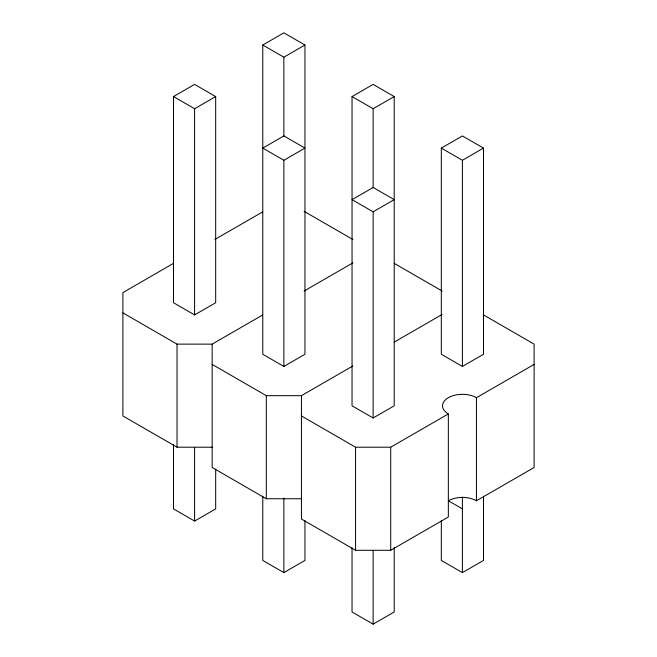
<?xml version="1.0" encoding="UTF-8"?>
<svg xmlns="http://www.w3.org/2000/svg" width="657" height="657" viewBox="0 0 657 657"><rect width="100%" height="100%" fill="white"/><g stroke="black" fill="none" stroke-linecap="round" stroke-linejoin="round"><path stroke-width="0.99" d="M173.505 96.563L194.595 84.392L215.677 96.563L215.677 302.729L194.595 314.908L173.505 302.729L173.505 96.563L194.595 108.742L215.677 96.563M262.775 45.021L283.865 32.85L304.955 45.021L304.955 354.271L283.865 366.442L262.775 354.271L262.775 45.021L283.865 57.2L304.955 45.021M352.045 96.563L373.135 84.392L394.225 96.563L394.225 405.812L373.135 417.983L352.045 405.812L352.045 96.563L373.135 108.742L394.225 96.563M283.865 160.283L304.955 148.104L283.865 135.933L262.775 148.104L283.865 160.283L283.865 366.442M173.44 263.4L122.892 292.587L122.892 415.955L177.02 447.203L212.17 447.203M214.855 239.493L262.743 211.841M441.323 148.104L462.405 135.933L483.495 148.104L483.495 354.271L462.405 366.442L441.323 354.271L441.323 148.104L462.405 160.283L483.495 148.104M373.135 211.825L394.225 199.646L373.135 187.475L352.045 199.646L373.135 211.825L373.135 417.983M122.892 312.872L177.02 344.128L212.17 344.128L262.71 314.941M304.134 291.026L352.899 262.874M212.17 364.413L266.29 395.662L301.44 395.662L352.866 365.974M394.29 342.059L442.177 314.416M173.505 444.592L173.505 508.896L194.595 521.067L215.677 508.896L215.677 469.09M301.44 415.955L355.56 447.203L390.71 447.203L448.345 413.926A19.882 11.481 0 0 1 448.345 397.69A19.882 11.481 0 0 1 476.465 397.69L534.108 364.413M262.775 496.134L262.775 560.437L283.865 572.608L304.955 560.437L304.955 520.631M301.44 395.662L301.44 519.038L355.56 550.287L390.71 550.287L448.345 517.01L448.345 413.926M462.405 508.896L448.345 500.774A19.882 11.481 0 0 1 476.465 500.774L534.108 467.497L534.108 344.128L483.527 314.925M352.045 547.675L352.045 611.979L373.135 624.15L394.225 611.979L394.225 547.675M441.323 520.631L441.323 560.437L462.405 572.608L483.495 560.437L483.495 496.134M212.17 344.128L212.17 467.497L266.29 498.745L301.44 498.745M304.101 211.332L352.899 239.509M394.257 263.383L442.169 291.051M476.465 397.69L476.465 500.774M462.405 160.283L462.405 366.442M462.405 497.086L462.405 572.608M390.71 447.203L390.71 550.287M373.135 108.742L373.135 187.721M373.135 550.665L373.135 624.15M355.56 447.203L355.56 550.287M283.865 57.2L283.865 136.18M283.865 498.105L283.865 572.608M266.29 395.662L266.29 498.745M194.595 108.742L194.595 314.908M194.595 447.581L194.595 521.067M177.02 344.128L177.02 447.203"/></g></svg>
